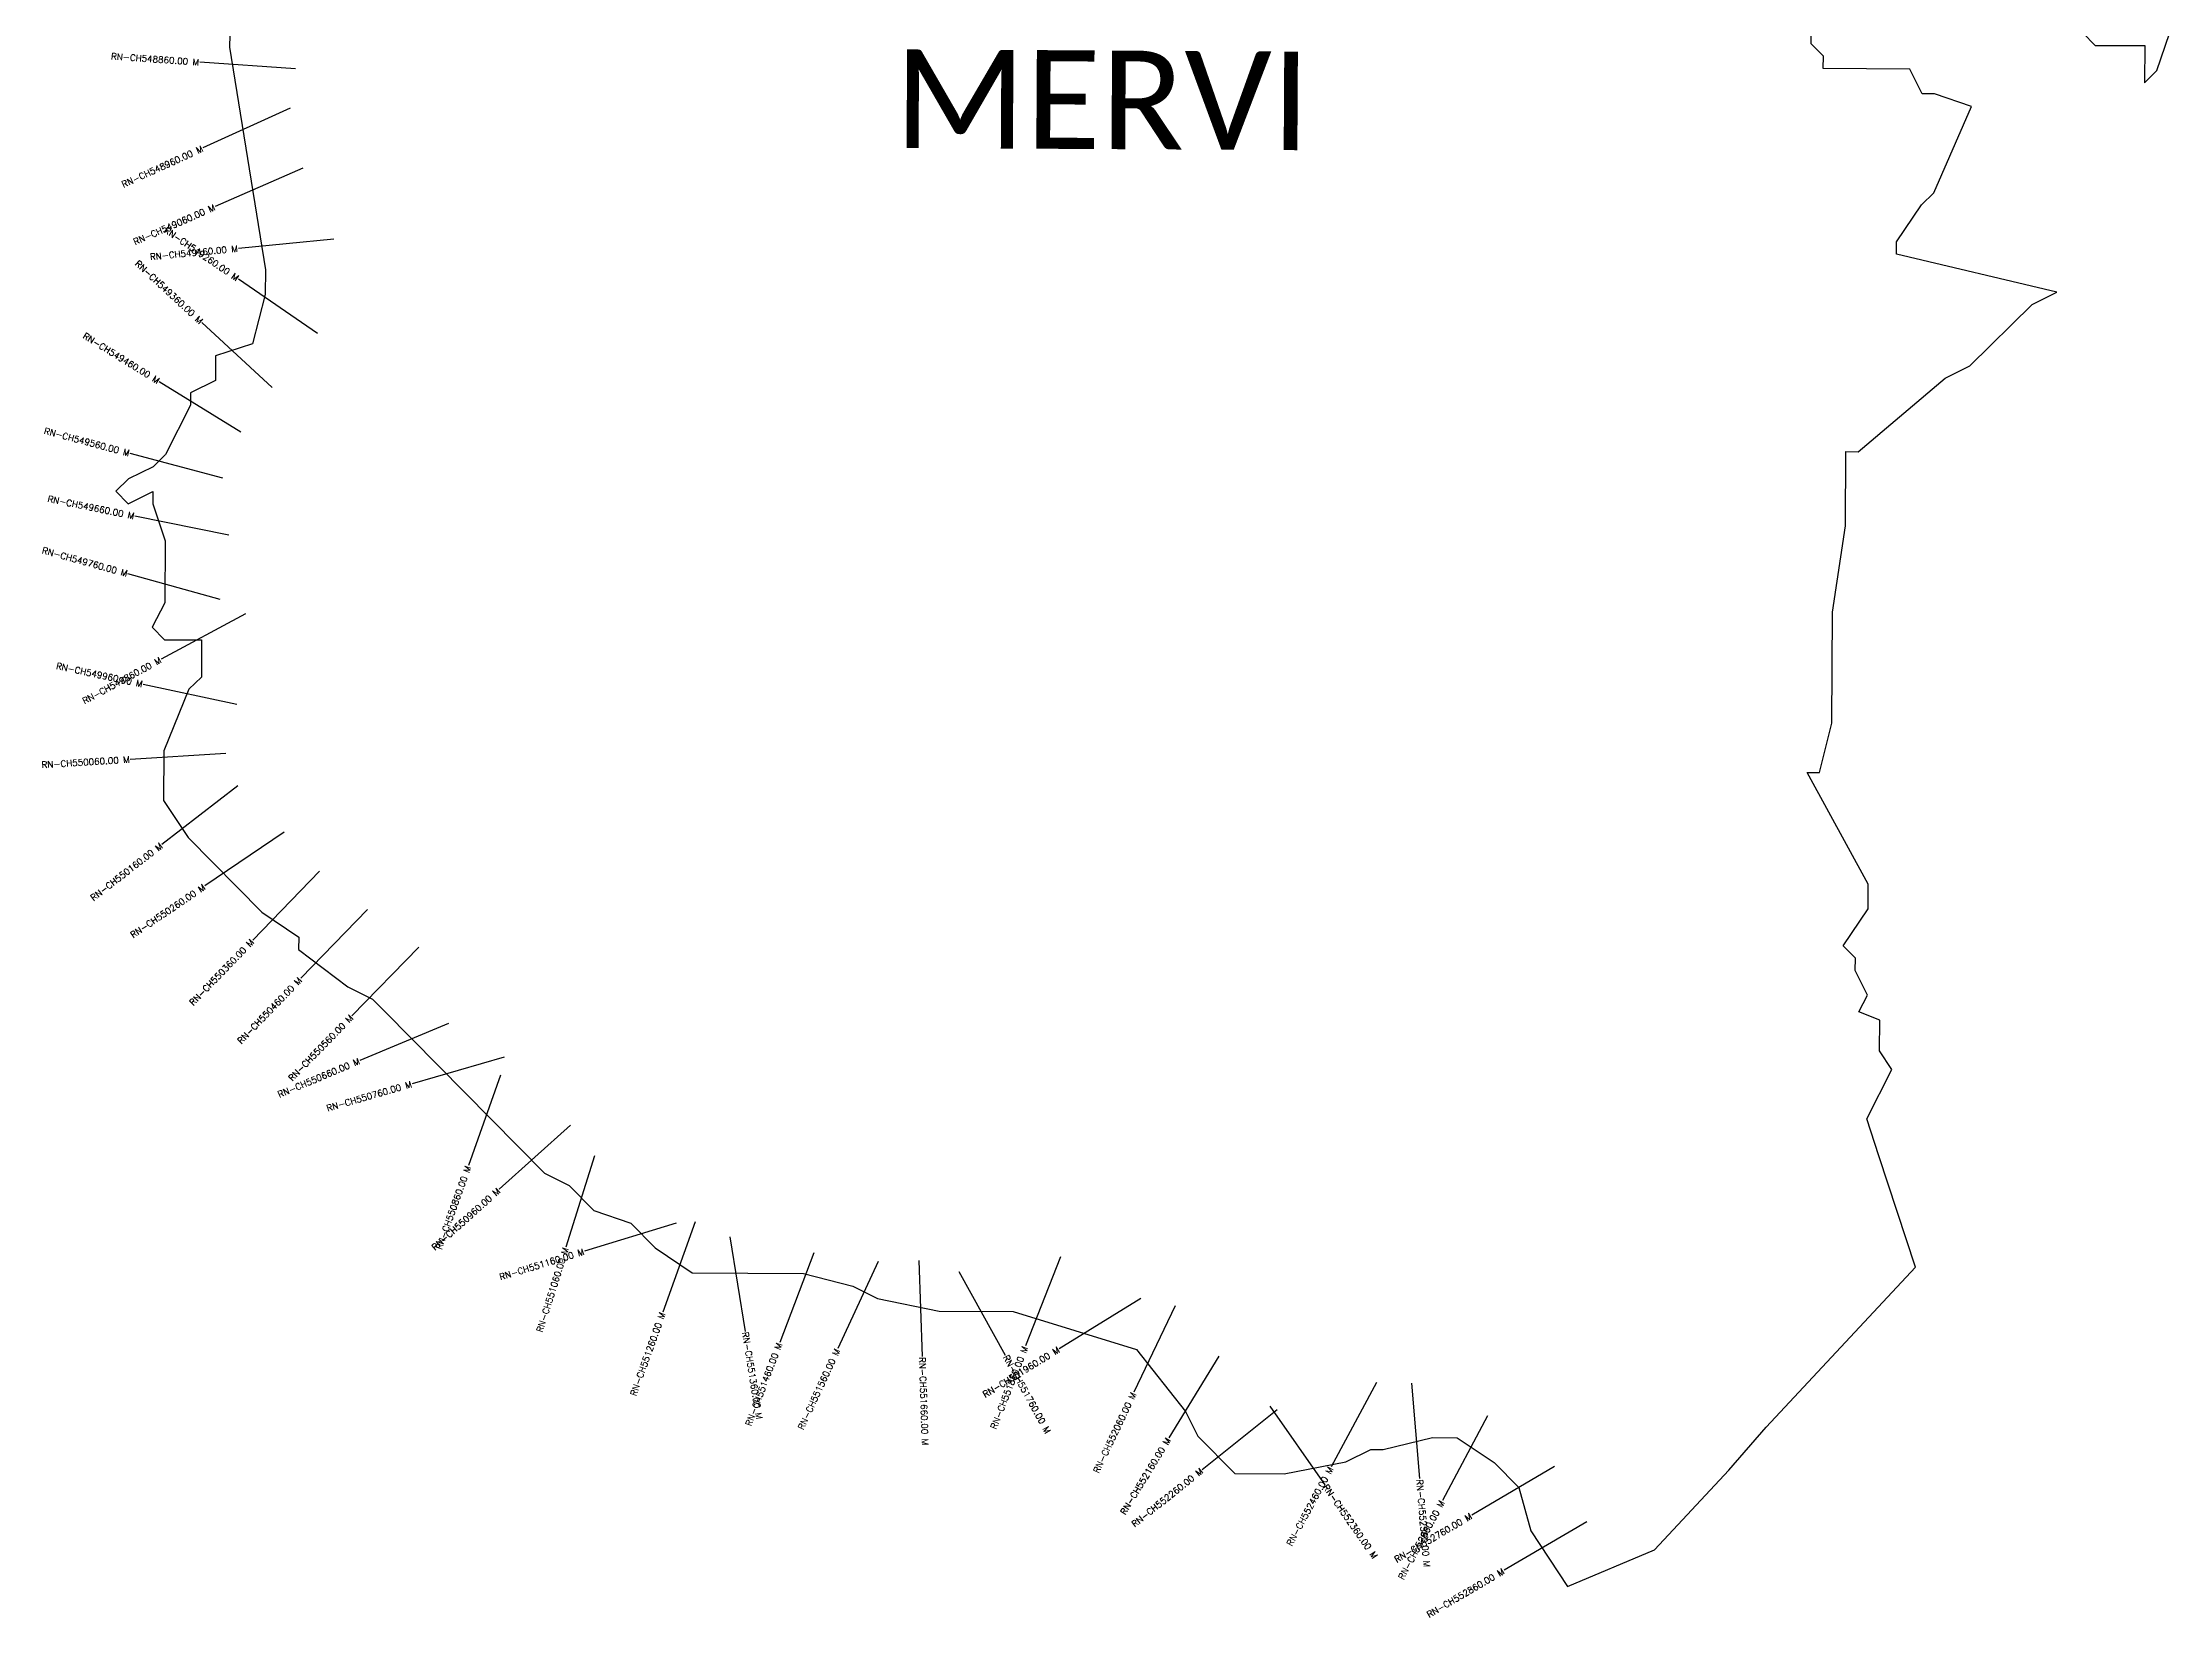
# Model space of a CAD drawing. Header units: metres. Extents: x 317942 to 321989, y 1858727 to 1863662.
# Drawn here: x 318184 to 321513, y 1858727 to 1861192 of the extents above; entities that cross this region are included whole.
import ezdxf
from ezdxf.enums import TextEntityAlignment as Align

# ---------------------------------------------------------------- set-up
doc = ezdxf.new("R2010")
doc.units = ezdxf.units.M
for name, color, linetype in [('CS', 134, 'Continuous'), ('CSMark', 6, 'Continuous'), ('VILLAGE BOUNDRY', 10, 'Continuous'), ('VILLAGE NAME', 250, 'Continuous')]:
    doc.layers.add(name, color=color, linetype=linetype)
doc.styles.get("Standard").update_dxf_attribs({"font": 'simplex.shx'})

msp = doc.modelspace()

# ---------------------------------------------------------------- linework, layer by layer
at = {"layer": 'CS'}
for p, q in [((318579.7, 1861150.8), (318430, 1861161.2)), ((318571.4, 1861089.4), (318435, 1861027.1)), ((318591.6, 1860995.5), (318454.2, 1860935.2)), ((318639.8, 1860884.1), (318490.5, 1860869.8)), ((318614.5, 1860736.9), (318490.7, 1860821.6)), ((318543.4, 1860651.9), (318433.3, 1860753.8)), ((318494.3, 1860582.2), (318366.7, 1860661.2)), ((318466, 1860510), (318321.1, 1860548.8)), ((318475.5, 1860420.9), (318328.5, 1860450.6)), ((318462.2, 1860320.3), (318317.7, 1860360.5)), ((318501.7, 1860298.1), (318369.8, 1860226.7)), ((318488, 1860155.9), (318341.4, 1860187.4)), ((318471, 1860079.3), (318321.3, 1860070)), ((318489.5, 1860028.7), (318370.9, 1859936.9)), ((318562.2, 1859956.2), (318438, 1859872)), ((318617.3, 1859894.9), (318512.9, 1859787.2)), ((318692.3, 1859835.3), (318588.1, 1859727.4)), ((318772.8, 1859776), (318668.2, 1859668.5)), ((318819.1, 1859656.9), (318680.8, 1859598.7)), ((318906.5, 1859603.9), (318762.4, 1859562.3)), ((318900.9, 1859575.6), (318850.5, 1859434.3)), ((319010.4, 1859497.3), (318898.7, 1859397.2)), ((319048, 1859449.5), (319003.1, 1859306.4)), ((319205.3, 1859346.4), (319154.9, 1859205.1)), ((319175.7, 1859344), (319032.3, 1859300.1)), ((319259.6, 1859322.9), (319283.6, 1859174.8)), ((319391, 1859297.5), (319337.6, 1859157.4)), ((319491.6, 1859284), (319428.5, 1859147.9)), ((319555.6, 1859285.5), (319560.7, 1859135.5)), ((319776.9, 1859291.7), (319722.3, 1859151.9)), ((319617.7, 1859268.7), (319690.5, 1859137.6)), ((319902.9, 1859226.1), (319775.1, 1859147.6)), ((319956.4, 1859215), (319892, 1859079.5)), ((320024.6, 1859136.1), (319946.5, 1859008)), ((320271.8, 1859094.7), (320200.7, 1858962.6)), ((320326.2, 1859093.7), (320338.8, 1858944.3)), ((320115.9, 1859052), (319998.8, 1858958.3)), ((320104.7, 1859057.5), (320190.5, 1858934.5)), ((320445.1, 1859042.7), (320374.8, 1858910.2)), ((320549.9, 1858963.1), (320420.6, 1858887.1)), ((320600.6, 1858876.8), (320471.3, 1858800.8))]:
    msp.add_line(p, q, dxfattribs=at)
at = {"layer": 'VILLAGE BOUNDRY'}
for points in [[(318476.9, 1861204.2), (318476.8, 1861184.8), (318532.8, 1860836.5), (318532.6, 1860797.8), (318512.8, 1860720.6), (318454.7, 1860701.6), (318454.5, 1860662.9), (318415.7, 1860643.8), (318415.6, 1860624.4), (318376.5, 1860547.3), (318357.1, 1860528.1), (318318.3, 1860509), (318298.8, 1860489.8), (318318, 1860470.3), (318356.8, 1860489.5), (318356.7, 1860470.1), (318375.7, 1860412), (318375.2, 1860315.3), (318355.6, 1860276.8), (318374.8, 1860257.3), (318432.8, 1860257), (318432.5, 1860199), (318413.1, 1860179.8), (318373.9, 1860083.3), (318373.4, 1860005.9), (318411.8, 1859947.7), (318527.1, 1859831.1), (318584.9, 1859792), (318584.8, 1859772.7), (318661.8, 1859714.3), (318700.4, 1859694.7), (318719.6, 1859675.3), (318969.6, 1859422.5), (319008.1, 1859403), (319046.5, 1859364.1), (319104.4, 1859344.4), (319142.9, 1859305.5), (319200.7, 1859266.5), (319374.7, 1859265.5), (319451.9, 1859245.8), (319490.5, 1859226.2), (319587, 1859206.3), (319703, 1859205.7), (319896.1, 1859146.6), (319972.9, 1859049.5), (319992, 1859010.7), (320049.7, 1858952.4), (320127, 1858952), (320223.8, 1858970.7), (320262.6, 1858989.8), (320281.9, 1858989.7), (320359.3, 1859008.6), (320398, 1859008.4), (320455.8, 1858969.4), (320494.2, 1858930.5), (320513.2, 1858862.7), (320570.7, 1858775.4), (320706.4, 1858832.6), (320823.1, 1858957.6), (320881.5, 1859025), (321114.9, 1859275.1), (321057.9, 1859449.4), (321038.9, 1859507.5), (321078, 1859584.6), (321058.8, 1859613.7), (321059.1, 1859662.1), (321026.6, 1859674.7), (321040, 1859700.9), (321020.9, 1859739.7), (321021, 1859759), (321001.8, 1859778.4), (321040.8, 1859836.2), (321041, 1859874.9), (320945.3, 1860049.4), (320964.6, 1860049.3), (320984.4, 1860126.5), (320985.4, 1860300.5), (321005.5, 1860435.8), (321006.1, 1860551.8), (321025.4, 1860551.7), (321161.5, 1860666.9), (321200.3, 1860686.1), (321297.4, 1860782.2), (321336.2, 1860801.3), (321085.2, 1860860.7), (321085.3, 1860880), (321124.3, 1860937.8), (321143.8, 1860957.1), (321202.6, 1861092.1), (321144.7, 1861111.8), (321125.3, 1861111.9), (321106.2, 1861150.6), (320970.8, 1861151.4), (320970.9, 1861170.7), (320951.7, 1861190.2), (320951.8, 1861209.5)], [(321377.2, 1861207.1), (321396.4, 1861187.7), (321473.8, 1861187.2), (321473.5, 1861129.2), (321492.9, 1861148.4), (321512.5, 1861206.4)]]:
    msp.add_lwpolyline(points, dxfattribs=at)

# ---------------------------------------------------------------- texts
at = {"layer": 'CSMark'}
for s, rotation, p in [('RN-CH548860.00 M', 356.0395, (318429, 1861161.2)), ('RN-CH548960.00 M', 24.5779, (318434.1, 1861026.6)), ('RN-CH549060.00 M', 23.6781, (318453.3, 1860934.8)), ('RN-CH549260.00 M', 325.632, (318489.8, 1860822.2)), ('RN-CH549360.00 M', 317.215, (318432.6, 1860754.5)), ('RN-CH549160.00 M', 5.4587, (318489.5, 1860869.7)), ('RN-CH549460.00 M', 328.2448, (318365.9, 1860661.7)), ('RN-CH549560.00 M', 345.0314, (318320.1, 1860549.1)), ('RN-CH549660.00 M', 348.5586, (318327.5, 1860450.8)), ('RN-CH549760.00 M', 344.4584, (318316.7, 1860360.7)), ('RN-CH549960.00 M', 347.854, (318340.4, 1860187.7)), ('RN-CH549860.00 M', 28.4193, (318368.9, 1860226.3)), ('RN-CH550060.00 M', 3.5443, (318320.3, 1860070)), ('RN-CH550160.00 M', 37.7458, (318370.1, 1859936.3)), ('RN-CH550260.00 M', 34.1283, (318437.2, 1859871.4)), ('RN-CH550360.00 M', 45.8926, (318512.3, 1859786.4)), ('RN-CH550460.00 M', 46.0204, (318587.4, 1859726.6)), ('RN-CH550560.00 M', 45.7435, (318667.5, 1859667.8)), ('RN-CH550660.00 M', 22.8155, (318679.9, 1859598.4)), ('RN-CH550760.00 M', 16.0986, (318761.4, 1859562)), ('RN-CH550860.00 M', 70.3906, (318850.2, 1859433.4)), ('RN-CH550960.00 M', 41.8591, (318897.9, 1859396.5)), ('RN-CH551160.00 M', 17.0077, (319031.3, 1859299.9)), ('RN-CH551060.00 M', 72.5528, (319002.8, 1859305.5)), ('RN-CH551260.00 M', 70.3417, (319154.5, 1859204.2)), ('RN-CH551460.00 M', 69.1557, (319337.3, 1859156.4)), ('RN-CH551560.00 M', 65.1466, (319428.1, 1859147)), ('RN-CH551960.00 M', 31.5595, (319774.3, 1859147.1)), ('RN-CH551860.00 M', 68.6649, (319722, 1859151)), ('RN-CH552060.00 M', 64.5686, (319891.6, 1859078.6)), ('RN-CH552160.00 M', 58.6214, (319946, 1859007.2)), ('RN-CH552260.00 M', 38.6441, (319998, 1858957.7)), ('RN-CH552460.00 M', 61.7145, (320200.2, 1858961.7)), ('RN-CH552760.00 M', 30.439, (320419.7, 1858886.6)), ('RN-CH552660.00 M', 62.0181, (320374.3, 1858909.3)), ('RN-CH552860.00 M', 30.439, (320470.4, 1858800.3))]:
    msp.add_text(s, height=10, rotation=rotation, dxfattribs=at).set_placement(p, align=Align.MIDDLE_RIGHT)
for s, rotation, p in [('RN-CH551360.00 M', 279.2064, (319283.7, 1859173.9)), ('RN-CH551660.00 M', 271.951, (319560.7, 1859134.5)), ('RN-CH551760.00 M', 299.043, (319691, 1859136.7)), ('RN-CH552360.00 M', 304.9118, (320191.1, 1858933.7)), ('RN-CH552560.00 M', 274.8502, (320338.9, 1858943.3))]:
    msp.add_text(s, height=10, rotation=rotation, dxfattribs=at).set_placement(p, align=Align.MIDDLE_LEFT)
at = {"layer": 'VILLAGE NAME', "insert": (319517.4, 1861181.5), "char_height": 154.336, "attachment_point": 1, "rotation": 359.6762}
msp.add_mtext_dynamic_manual_height_columns('{\\fCalibri|b0|i0|c0|p34;MERVI}', width=1012.468, gutter_width=771.7, heights=[0], dxfattribs=at)

doc.saveas('drawing.dxf')
